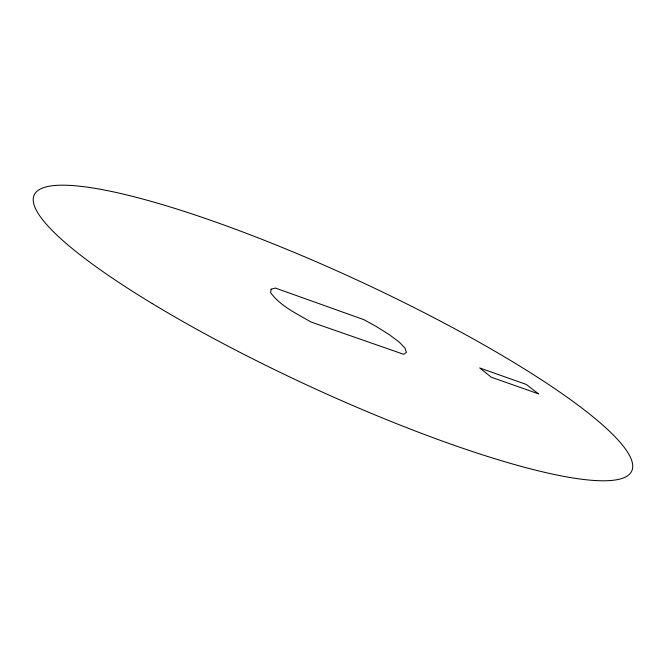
<?xml version="1.0" encoding="UTF-8"?>
<svg xmlns="http://www.w3.org/2000/svg" width="666" height="666" viewBox="0 0 666 666"><rect width="100%" height="100%" fill="white"/><g stroke="black" fill="none" stroke-linecap="round" stroke-linejoin="round"><path stroke-width="1" d="M271.112 289.177L270.637 292.665C280.561 306.285 296.67 313.503 310.789 321.936L403.629 354.287L406.41 352.381L404.995 348.093L399.209 342.108L389.585 334.856L376.831 326.823L363.844 319.655L275.433 288.07L271.112 289.177M538.453 393.822L491.317 377.231L479.687 367.948L526.323 384.465L538.453 393.822M152.239 303.563A329.087 58.167 24.8 0 0 630.444 473.143A329.087 58.167 24.8 0 0 216.342 222.286A329.087 58.167 24.8 0 0 152.239 303.563"/></g></svg>
